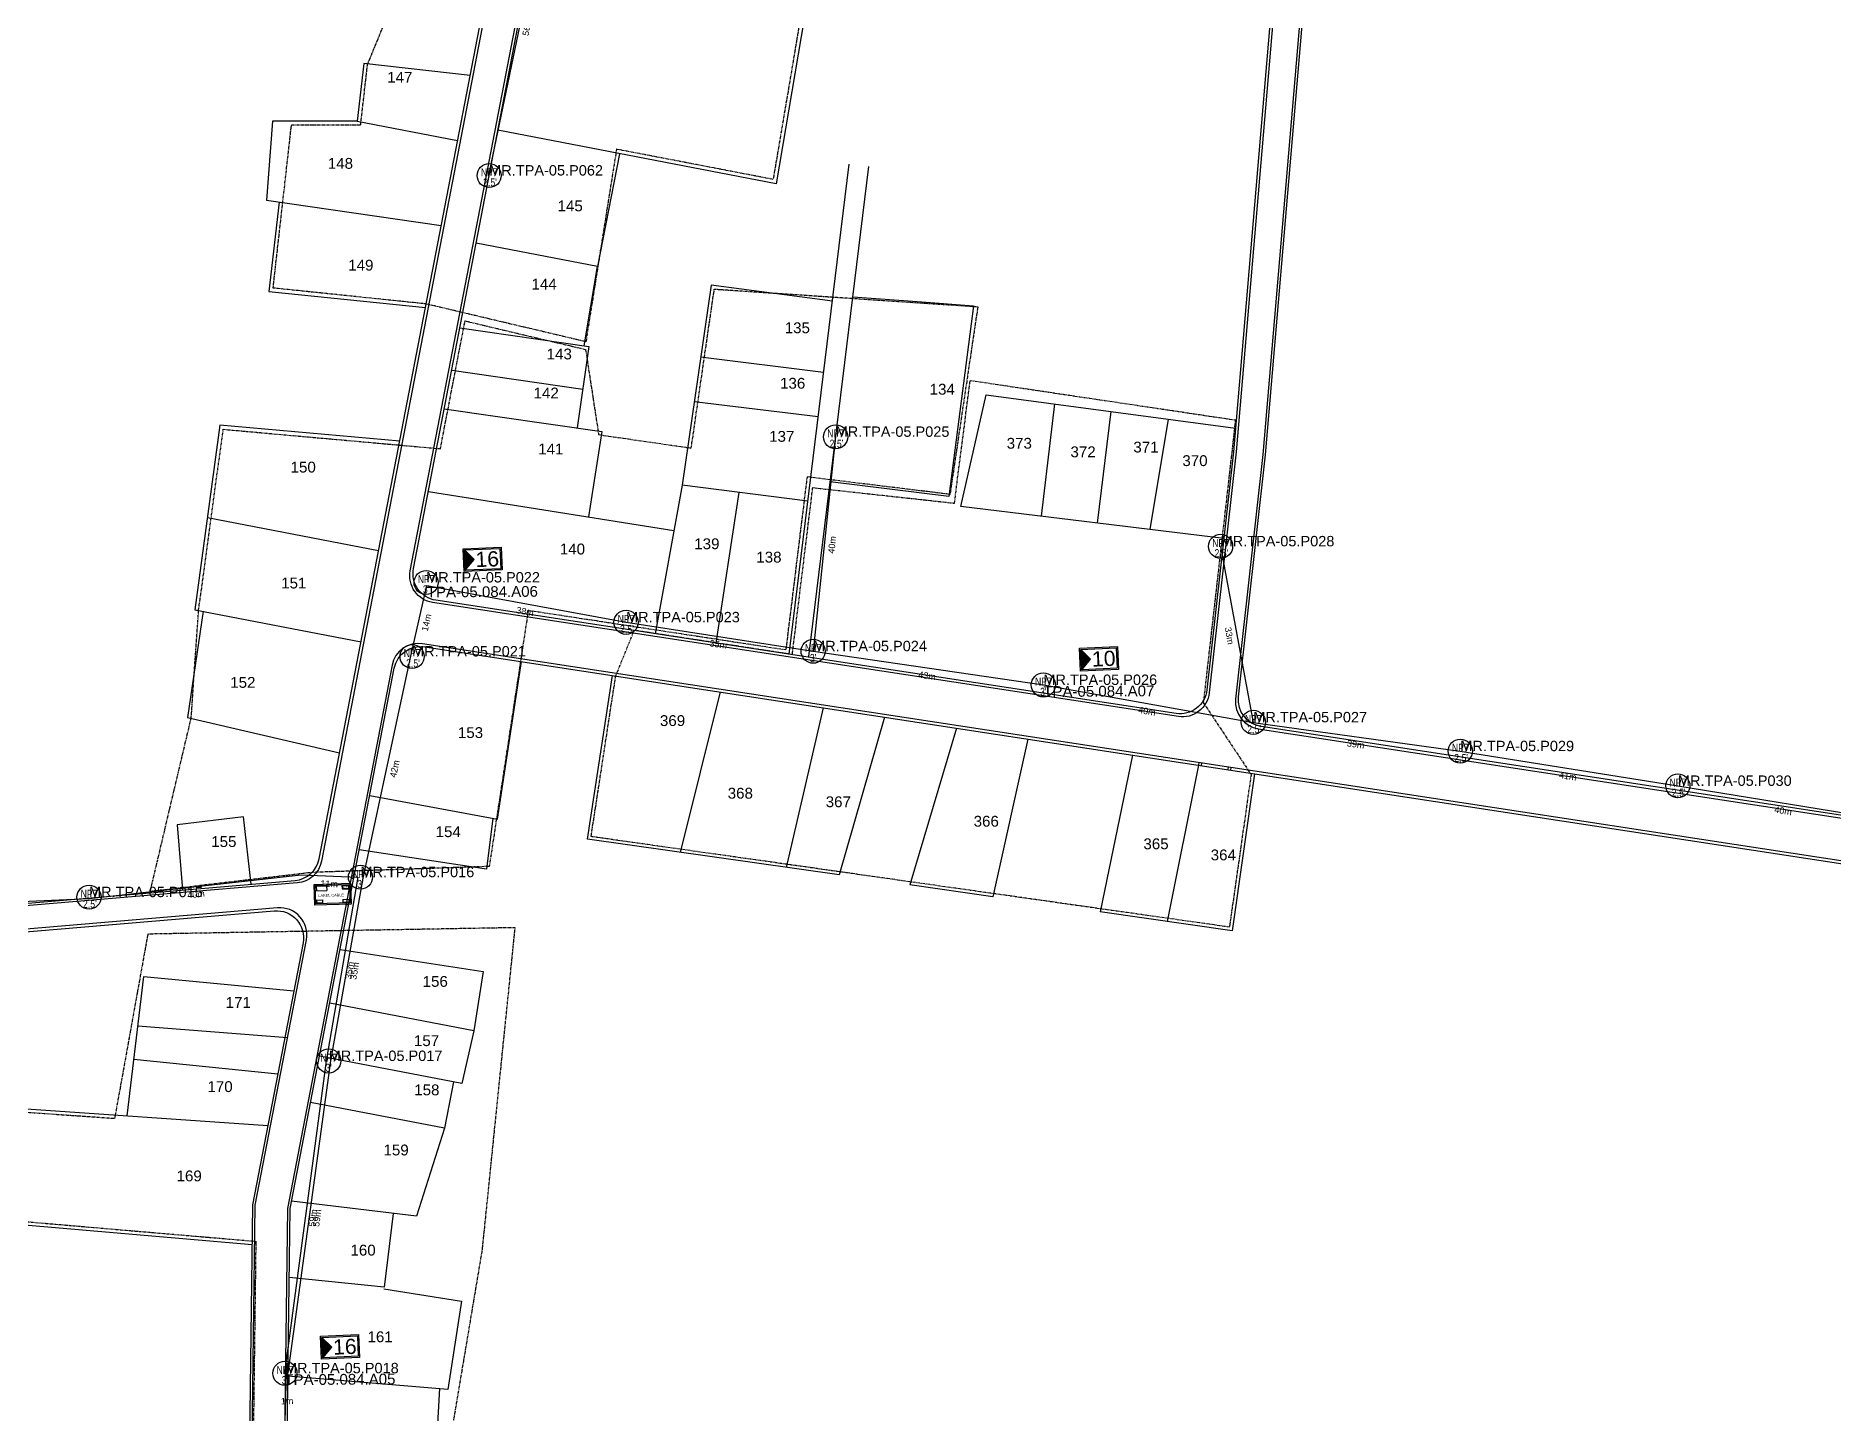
# Model space of a CAD drawing. Header units: millimetres. Extents: x -3298 to -2025, y 31979 to 33494.
# Drawn here: x -3040.9 to -2706.8, y 32288.3 to 32544.3 of the extents above; entities that cross this region are included whole.
import ezdxf
from ezdxf.enums import TextEntityAlignment as Align

# ---------------------------------------------------------------- set-up
doc = ezdxf.new("R2010")
doc.units = ezdxf.units.MM
doc.linetypes.add('PHANTOM2', pattern=[1.25, 0.625, -0.125, 0.125, -0.125, 0.125, -0.125])
for name, color, linetype in [('Base Map', 8, 'Continuous'), ('FAT', 30, 'Continuous'), ('Homepass Number', 6, 'Continuous'), ('LABEL CABLE', 200, 'Continuous'), ('NEW POLE 7m(2.5 inches)', 200, 'Continuous'), ('NEW POLE 7m(3 inches)', 4, 'Continuous'), ('NEW POLE ID 7m (2.5 inches)', 200, 'Continuous'), ('NEW POLE ID 7m(3 inches)', 4, 'Continuous'), ('SPAN KU', 161, 'Continuous')]:
    doc.layers.add(name, color=color, linetype=linetype)
for name, color, linetype, lineweight in [('FAT AREA', 134, 'PHANTOM2', 30), ('FO 24 CORE', 3, 'Continuous', 35), ('SLING WIRE', 4, 'Continuous', 30)]:
    doc.layers.add(name, color=color, linetype=linetype, lineweight=lineweight)
doc.styles.get("Standard").update_dxf_attribs({"font": 'arial.ttf'})
doc.styles.add('Title Block 3', font='dgn003.shx')
doc.styles.add('Title Block v21 - Default$0$Styledgn001', font='dgn001.shx')
doc.dimstyles.new('瓦达西瓦', dxfattribs={"dimtxt": 1.2, "dimasz": 0, "dimexe": 1.25, "dimexo": 0.625, "dimgap": 0.05, "dimtad": 1, "dimdec": 0, "dimtxsty": 'Standard', "dimblk": 'ARCHTICK', "dimcen": 0, "dimse1": 1, "dimse2": 1, "dimsd1": 1, "dimsd2": 1, "dimclre": 256, "dimclrt": 256, "dimadec": 0, "dimazin": 0, "dimtfac": 1, "dimtdec": 0, "dimtmove": 2, "dimatfit": 3, "dimfxl": 1, "dimarcsym": 0})

# ---------------------------------------------------------------- blocks, each defined once
blk = doc.blocks.new('*U53')
at = {"color": 0, "linetype": 'ByBlock', "lineweight": -2}
blk.add_circle((0, 0), 2.24, dxfattribs=at)
at = {"color": 0, "linetype": 'ByBlock', "lineweight": -2, "style": 'Title Block 3', "width": 0.799091}
for s, p in [('NP7', (0, 0.62)), ("3'", (0, -1.27))]:
    blk.add_text(s, height=1.488, dxfattribs=at).set_placement(p, align=Align.MIDDLE_CENTER)
blk = doc.blocks.new('*U57')
at = {"color": 0, "linetype": 'ByBlock', "lineweight": -2}
blk.add_circle((0, 0), 2.24, dxfattribs=at)
at = {"color": 0, "linetype": 'ByBlock', "lineweight": -2, "style": 'Title Block 3', "width": 0.799091}
for s, p in [('NP7', (0, 0.62)), ('2,', (-0.46, -1.27)), ("5'", (0.83, -1.27))]:
    blk.add_text(s, height=1.488, dxfattribs=at).set_placement(p, align=Align.MIDDLE_CENTER)
blk = doc.blocks.new('FAT')
h = blk.add_hatch(color=2)
h.dxf.hatch_style = 1
h.paths.add_polyline_path([(-4.25, 2), (-4.25, -2), (-2.4, 0)])
for points in [[(-4.5, 2.25), (3, 2.25), (3, -2.25), (-4.5, -2.25)], [(-4.25, 2), (2.75, 2), (2.75, -2), (-4.25, -2)]]:
    blk.add_lwpolyline(points, close=True)
at = {"color": 2}
blk.add_lwpolyline([(-4.25, 2), (-4.25, -2), (-2.4, 0)], close=True, dxfattribs=at)
at = {"color": 7}
blk.add_attdef('FAT', text='', height=3, dxfattribs=at).set_placement((0.18, 0), align=Align.MIDDLE_CENTER)
blk = doc.blocks.new('*D69')
at = {"layer": 'Defpoints', "color": 0, "lineweight": 30, "ltscale": 0.7, "transparency": 16777216}
for p in [(-3031.03, 32383.93), (-3074.37, 32381.99), (-3030.94, 32381.83)]:
    blk.add_point(p, dxfattribs=at)
at = {"layer": 'SPAN KU', "lineweight": 30, "ltscale": 0.7, "transparency": 16777216, "insert": (-3052.64, 32381.52), "char_height": 1.2, "attachment_point": 5, "rotation": 2.5535}
blk.add_mtext('43m', dxfattribs=at)
blk = doc.blocks.new('_ArchTick')
at = {"color": 0, "linetype": 'ByBlock', "const_width": 0.15}
blk.add_lwpolyline([(-0.5, -0.5), (0.5, 0.5)], dxfattribs=at)
blk = doc.blocks.new('*D70')
at = {"layer": 'Defpoints', "color": 0, "lineweight": 30, "ltscale": 0.7, "transparency": 16777216}
for p in [(-2991.64, 32388.34), (-2991.4, 32386.25), (-3031.03, 32383.93)]:
    blk.add_point(p, dxfattribs=at)
at = {"layer": 'SPAN KU', "lineweight": 30, "ltscale": 0.7, "transparency": 16777216, "insert": (-3011.17, 32384.7), "char_height": 1.2, "attachment_point": 5, "rotation": 6.39}
blk.add_mtext('40m', dxfattribs=at)
blk = doc.blocks.new('*D71')
at = {"layer": 'Defpoints', "color": 0, "lineweight": 30, "ltscale": 0.7, "transparency": 16777216}
for p in [(-2991.64, 32388.34), (-2981.05, 32387.87), (-2981.15, 32385.77)]:
    blk.add_point(p, dxfattribs=at)
at = {"layer": 'SPAN KU', "lineweight": 30, "ltscale": 0.7, "transparency": 16777216, "insert": (-2986.41, 32386.66), "char_height": 1.2, "attachment_point": 5, "rotation": 357.4554}
blk.add_mtext('11m', dxfattribs=at)
blk = doc.blocks.new('*D72')
at = {"layer": 'Defpoints', "color": 0, "lineweight": 30, "ltscale": 0.7, "transparency": 16777216}
for p in [(-2981.05, 32387.87), (-2986.99, 32353.76), (-2984.92, 32353.4)]:
    blk.add_point(p, dxfattribs=at)
at = {"layer": 'SPAN KU', "lineweight": 30, "ltscale": 0.7, "transparency": 16777216, "insert": (-2982.61, 32370.57), "char_height": 1.2, "attachment_point": 5, "rotation": 80.1258}
blk.add_mtext('35m', dxfattribs=at)
blk = doc.blocks.new('*D73')
at = {"layer": 'Defpoints', "color": 0, "lineweight": 30, "ltscale": 0.7, "transparency": 16777216}
for p in [(-2986.99, 32353.76), (-2994.72, 32295.71), (-2992.64, 32295.43)]:
    blk.add_point(p, dxfattribs=at)
at = {"layer": 'SPAN KU', "lineweight": 30, "ltscale": 0.7, "transparency": 16777216, "insert": (-2989.43, 32324.54), "char_height": 1.2, "attachment_point": 5, "rotation": 82.413}
blk.add_mtext('59m', dxfattribs=at)
blk = doc.blocks.new('*D74')
at = {"layer": 'Defpoints', "color": 0, "lineweight": 30, "ltscale": 0.7, "transparency": 16777216}
for p in [(-2994.72, 32295.71), (-2994.04, 32295.73), (-2993.97, 32293.63)]:
    blk.add_point(p, dxfattribs=at)
at = {"layer": 'SPAN KU', "lineweight": 30, "ltscale": 0.7, "transparency": 16777216, "insert": (-2994.22, 32290.49), "char_height": 1.2, "attachment_point": 5, "rotation": 1.7664}
blk.add_mtext('1m', dxfattribs=at)
blk = doc.blocks.new('*D75')
at = {"layer": 'Defpoints', "color": 0, "lineweight": 30, "ltscale": 0.7, "transparency": 16777216}
for p in [(-2986.1, 32353.73), (-2984.02, 32353.44), (-2994.04, 32295.73)]:
    blk.add_point(p, dxfattribs=at)
at = {"layer": 'SPAN KU', "lineweight": 30, "ltscale": 0.7, "transparency": 16777216, "insert": (-2988.64, 32324.53), "char_height": 1.2, "attachment_point": 5, "rotation": 82.2054}
blk.add_mtext('59m', dxfattribs=at)
blk = doc.blocks.new('*D76')
at = {"layer": 'Defpoints', "color": 0, "lineweight": 30, "ltscale": 0.7, "transparency": 16777216}
for p in [(-2980.07, 32387.72), (-2978.01, 32387.36), (-2986.1, 32353.73)]:
    blk.add_point(p, dxfattribs=at)
at = {"layer": 'SPAN KU', "lineweight": 30, "ltscale": 0.7, "transparency": 16777216, "insert": (-2981.67, 32370.48), "char_height": 1.2, "attachment_point": 5, "rotation": 79.9494}
blk.add_mtext('35m', dxfattribs=at)
blk = doc.blocks.new('*D77')
at = {"layer": 'Defpoints', "color": 0, "lineweight": 30, "ltscale": 0.7, "transparency": 16777216}
for p in [(-2971.23, 32428.96), (-2969.17, 32428.52), (-2980.07, 32387.72)]:
    blk.add_point(p, dxfattribs=at)
at = {"layer": 'SPAN KU', "lineweight": 30, "ltscale": 0.7, "transparency": 16777216, "insert": (-2974.23, 32408.04), "char_height": 1.2, "attachment_point": 5, "rotation": 77.8916}
blk.add_mtext('42m', dxfattribs=at)
blk = doc.blocks.new('*D78')
at = {"layer": 'Defpoints', "color": 0, "lineweight": 30, "ltscale": 0.7, "transparency": 16777216}
for p in [(-2968.24, 32442.13), (-2966.2, 32441.67), (-2971.23, 32428.96)]:
    blk.add_point(p, dxfattribs=at)
at = {"layer": 'SPAN KU', "lineweight": 30, "ltscale": 0.7, "transparency": 16777216, "insert": (-2968.32, 32435.23), "char_height": 1.2, "attachment_point": 5, "rotation": 77.2421}
blk.add_mtext('14m', dxfattribs=at)
blk = doc.blocks.new('*D79')
at = {"layer": 'Defpoints', "color": 0, "lineweight": 30, "ltscale": 0.7, "transparency": 16777216}
for p in [(-2968.24, 32442.13), (-2931.6, 32433.22), (-2931.22, 32435.28)]:
    blk.add_point(p, dxfattribs=at)
at = {"layer": 'SPAN KU', "lineweight": 30, "ltscale": 0.7, "transparency": 16777216, "insert": (-2949.99, 32437.29), "char_height": 1.2, "attachment_point": 5, "rotation": 349.5213}
blk.add_mtext('38m', dxfattribs=at)
blk = doc.blocks.new('*D80')
at = {"layer": 'Defpoints', "color": 0, "lineweight": 30, "ltscale": 0.7, "transparency": 16777216}
for p in [(-2931.22, 32435.28), (-2896.44, 32429.9), (-2896.76, 32427.82)]:
    blk.add_point(p, dxfattribs=at)
at = {"layer": 'SPAN KU', "lineweight": 30, "ltscale": 0.7, "transparency": 16777216, "insert": (-2914.05, 32431.17), "char_height": 1.2, "attachment_point": 5, "rotation": 351.1942}
blk.add_mtext('35m', dxfattribs=at)
blk = doc.blocks.new('*D81')
at = {"layer": 'Defpoints', "color": 0, "lineweight": 30, "ltscale": 0.7, "transparency": 16777216}
for p in [(-2896.44, 32429.9), (-2853.64, 32423.63), (-2853.94, 32421.55)]:
    blk.add_point(p, dxfattribs=at)
at = {"layer": 'SPAN KU', "lineweight": 30, "ltscale": 0.7, "transparency": 16777216, "insert": (-2875.25, 32425.34), "char_height": 1.2, "attachment_point": 5, "rotation": 351.6744}
blk.add_mtext('43m', dxfattribs=at)
blk = doc.blocks.new('*D82')
at = {"layer": 'Defpoints', "color": 0, "lineweight": 30, "ltscale": 0.7, "transparency": 16777216}
for p in [(-2853.64, 32423.63), (-2814.61, 32416.68), (-2814.98, 32414.62)]:
    blk.add_point(p, dxfattribs=at)
at = {"layer": 'SPAN KU', "lineweight": 30, "ltscale": 0.7, "transparency": 16777216, "insert": (-2834.38, 32418.74), "char_height": 1.2, "attachment_point": 5, "rotation": 349.9065}
blk.add_mtext('40m', dxfattribs=at)
blk = doc.blocks.new('*D83')
at = {"layer": 'Defpoints', "color": 0, "lineweight": 30, "ltscale": 0.7, "transparency": 16777216}
for p in [(-2814.61, 32416.68), (-2776.42, 32409.24), (-2776.13, 32411.32)]:
    blk.add_point(p, dxfattribs=at)
at = {"layer": 'SPAN KU', "lineweight": 30, "ltscale": 0.7, "transparency": 16777216, "insert": (-2795.57, 32412.58), "char_height": 1.2, "attachment_point": 5, "rotation": 352.0585}
blk.add_mtext('39m', dxfattribs=at)
blk = doc.blocks.new('*D84')
at = {"layer": 'Defpoints', "color": 0, "lineweight": 30, "ltscale": 0.7, "transparency": 16777216}
for p in [(-2776.13, 32411.32), (-2736.02, 32402.8), (-2735.68, 32404.87)]:
    blk.add_point(p, dxfattribs=at)
at = {"layer": 'SPAN KU', "lineweight": 30, "ltscale": 0.7, "transparency": 16777216, "insert": (-2756.13, 32406.67), "char_height": 1.2, "attachment_point": 5, "rotation": 350.9499}
blk.add_mtext('41m', dxfattribs=at)
blk = doc.blocks.new('*D85')
at = {"layer": 'Defpoints', "color": 0, "lineweight": 30, "ltscale": 0.7, "transparency": 16777216}
for p in [(-2735.68, 32404.87), (-2696.42, 32396.36), (-2696.08, 32398.43)]:
    blk.add_point(p, dxfattribs=at)
at = {"layer": 'SPAN KU', "lineweight": 30, "ltscale": 0.7, "transparency": 16777216, "insert": (-2716.11, 32400.23), "char_height": 1.2, "attachment_point": 5, "rotation": 350.7563}
blk.add_mtext('40m', dxfattribs=at)
blk = doc.blocks.new('*D162')
at = {"layer": 'Defpoints', "color": 0, "lineweight": 30, "ltscale": 0.7, "transparency": 16777216}
for p in [(-2994.38, 32295.72), (-2996.11, 32232.32), (-2994.01, 32232.26)]:
    blk.add_point(p, dxfattribs=at)
at = {"layer": 'SPAN KU', "lineweight": 30, "ltscale": 0.7, "transparency": 16777216, "insert": (-2993.81, 32263.98), "char_height": 1.2, "attachment_point": 5, "rotation": 88.4363}
blk.add_mtext('63m', dxfattribs=at)
blk = doc.blocks.new('*D164')
at = {"layer": 'Defpoints', "color": 0, "lineweight": 30, "ltscale": 0.7, "transparency": 16777216}
for p in [(-2945.35, 32573.53), (-2956.66, 32518.96), (-2954.6, 32518.53)]:
    blk.add_point(p, dxfattribs=at)
at = {"layer": 'SPAN KU', "lineweight": 30, "ltscale": 0.7, "transparency": 16777216, "insert": (-2949.6, 32545.95), "char_height": 1.2, "attachment_point": 5, "rotation": 78.2949}
blk.add_mtext('56m', dxfattribs=at)
blk = doc.blocks.new('*D165')
at = {"layer": 'Defpoints', "color": 0, "lineweight": 30, "ltscale": 0.7, "transparency": 16777216}
for p in [(-2892.25, 32469.76), (-2896.44, 32429.9), (-2894.35, 32429.68)]:
    blk.add_point(p, dxfattribs=at)
at = {"layer": 'SPAN KU', "lineweight": 30, "ltscale": 0.7, "transparency": 16777216, "insert": (-2892.91, 32449.68), "char_height": 1.2, "attachment_point": 5, "rotation": 84.0048}
blk.add_mtext('40m', dxfattribs=at)
blk = doc.blocks.new('*D167')
at = {"layer": 'Defpoints', "color": 0, "lineweight": 30, "ltscale": 0.7, "transparency": 16777216}
for p in [(-2820.69, 32449.4), (-2816.68, 32416.3), (-2814.61, 32416.68)]:
    blk.add_point(p, dxfattribs=at)
at = {"layer": 'SPAN KU', "lineweight": 30, "ltscale": 0.7, "transparency": 16777216, "insert": (-2819.06, 32432.78), "char_height": 1.2, "attachment_point": 5, "rotation": 280.517}
blk.add_mtext('33m', dxfattribs=at)
blk = doc.blocks.new('LABEL')
at = {"layer": 'LABEL CABLE', "ltscale": 0.15}
for p, q in [((-6595.62, 19707.66), (-6595.62, 19711.51)), ((-6595.62, 19711.51), (-6588.86, 19711.51)), ((-6595.42, 19707.86), (-6595.42, 19711.31)), ((-6595.42, 19711.31), (-6589.06, 19711.31)), ((-6595.25, 19711.15), (-6595.25, 19710.3)), ((-6595.25, 19711.15), (-6593.32, 19711.15)), ((-6593.32, 19711.15), (-6593.32, 19710.3)), ((-6590.46, 19711.21), (-6590.46, 19710.51)), ((-6590.46, 19711.21), (-6589.16, 19711.21)), ((-6590.36, 19711.11), (-6590.36, 19710.61)), ((-6590.36, 19711.11), (-6589.26, 19711.11)), ((-6589.26, 19711.11), (-6589.26, 19710.61)), ((-6589.16, 19711.21), (-6589.16, 19710.51)), ((-6589.06, 19711.31), (-6589.06, 19707.86)), ((-6588.86, 19711.51), (-6588.86, 19707.66)), ((-6588.86, 19707.66), (-6595.62, 19707.66)), ((-6589.06, 19707.86), (-6595.42, 19707.86)), ((-6595.25, 19710.3), (-6593.32, 19710.3)), ((-6595.25, 19708.56), (-6595.25, 19708.06)), ((-6595.25, 19708.56), (-6594.15, 19708.56)), ((-6595.25, 19708.06), (-6594.15, 19708.06)), ((-6594.15, 19708.56), (-6594.15, 19708.06)), ((-6590.46, 19710.51), (-6589.16, 19710.51)), ((-6590.36, 19710.61), (-6589.26, 19710.61)), ((-6590.36, 19708.56), (-6590.36, 19708.06)), ((-6590.36, 19708.56), (-6589.26, 19708.56)), ((-6590.36, 19708.06), (-6589.26, 19708.06)), ((-6589.26, 19708.56), (-6589.26, 19708.06))]:
    blk.add_line(p, q, dxfattribs=at)
at = {"layer": 'LABEL CABLE', "attachment_point": 7, "line_spacing_factor": 0.6, "style": 'Title Block v21 - Default$0$Styledgn001'}
for s, insert, char_height in [('\\pxsm1.5;{\\W1.06772;MYREPUBLIC}', (-6590.29, 19710.78), 0.1), ('\\pxsm1.5;{\\W1.06772;LABEL CABLE}', (-6594.9, 19709.13), 0.5)]:
    blk.add_mtext(s, dxfattribs=dict(at, insert=insert, char_height=char_height))

msp = doc.modelspace()

# ---------------------------------------------------------------- linework, layer by layer
at = {"layer": 'Base Map', "ltscale": 0.7}
for points in [[(-2300.91, 32839.21), (-2239.05, 32833.79, -0.303217), (-2234.72, 32830.32), (-2186.76, 32678.39), (-2175.87, 32635.07), (-2124.94, 32297.31, -0.52188), (-2130.89, 32291.66), (-2502.61, 32368.38), (-2813.13, 32415.9, -0.402156), (-2817.34, 32421.39), (-2812.34, 32466.41), (-2802.98, 32576.08, 0.388842), (-2804.63, 32578.22), (-2893.25, 32593.66, -0.432003), (-2894.86, 32596.09), (-2889.8, 32617.43), (-2875.03, 32706.59, 0.443531), (-2875.95, 32707.76), (-2933.47, 32711.51, -0.424207), (-2934.4, 32712.6), (-2931.54, 32741.4)], [(-2932.03, 32741.45), (-2934.95, 32712.14, 0.424207), (-2934.02, 32711.04), (-2876.53, 32707.29, -0.443531), (-2875.61, 32706.13), (-2890.29, 32617.53), (-2895.47, 32595.69, 0.432003), (-2893.86, 32593.26), (-2805.17, 32577.8, -0.388842), (-2803.52, 32575.66), (-2812.84, 32466.46), (-2817.89, 32420.97, 0.402156), (-2813.68, 32415.48), (-2502.7, 32367.88), (-2129.77, 32290.92, 0.52188), (-2123.81, 32296.56), (-2174.89, 32635.27), (-2185.8, 32678.66), (-2233.8, 32830.74, 0.303217), (-2238.13, 32834.21)], [(-3077.17, 32617.44), (-3078.52, 32387.69, 0.440903), (-3070.93, 32380.67), (-2992.75, 32387.28, 0.335868), (-2988.26, 32391.32), (-2949.49, 32592.53, 0.419437), (-2951.11, 32594.88), (-3118.66, 32624.08)], [(-3118.55, 32624.57), (-2950.52, 32595.29, -0.419437), (-2948.9, 32592.94), (-2987.84, 32390.85, -0.335868), (-2992.33, 32386.81), (-3071.44, 32380.13, -0.440903), (-3079.03, 32387.14), (-3077.67, 32617.44)], [(-2942.98, 32591.98, -0.40901), (-2940.67, 32593.57), (-2810.78, 32570.93, -0.388842), (-2809.13, 32568.79), (-2817.82, 32466.95), (-2822.8, 32422.14, -0.426374), (-2828.52, 32417.75), (-2967.17, 32438.97, -0.425526), (-2971.32, 32444.86), (-2942.98, 32591.98)], [(-2038.24, 31979.42), (-2118.79, 32277.82, 0.283129), (-2122.61, 32281.41), (-2504.09, 32360.14), (-2969.04, 32431.3, 0.402991), (-2974.71, 32427.3), (-2994.16, 32326.32), (-2995.51, 32222.23, 0.396666), (-2992.73, 32219.19), (-2927.69, 32214.42), (-2801.91, 32214.42)], [(-2801.91, 32214.92), (-2927.67, 32214.92), (-2992.22, 32219.66, -0.396666), (-2995, 32222.69), (-2993.66, 32326.27), (-2974.31, 32426.73, -0.402991), (-2968.64, 32430.73), (-2504.18, 32359.65), (-2123.56, 32281.1, -0.283129), (-2119.74, 32277.5), (-2039.21, 31979.16)], [(-3002.79, 32123.59), (-3000.15, 32326.93), (-2990.65, 32376.26, 0.497154), (-2995.98, 32382.19), (-3072.72, 32375.7, 0.388019), (-3079.13, 32368.77), (-3079.43, 32318.95)], [(-3078.93, 32318.95), (-3078.64, 32368.31, -0.388019), (-3072.23, 32375.24), (-2996.6, 32381.64, -0.497154), (-2991.27, 32375.71), (-3000.65, 32326.98), (-3003.29, 32123.6)]]:
    msp.add_lwpolyline(points, format="xyb", dxfattribs=at)
msp.add_lwpolyline([(-2809.67, 32568.38), (-2818.32, 32467), (-2823.24, 32422.71, -0.426374), (-2828.96, 32418.32), (-2966.58, 32439.38, -0.425526), (-2970.73, 32445.27), (-2942.58, 32591.4, -0.40901), (-2940.27, 32592.99), (-2811.32, 32570.52, -0.388842)], format="xyb", close=True, dxfattribs=at)
for points in [[(-2893.42, 32575.31), (-2903.3, 32516.8), (-2955.03, 32526.76)], [(-2960.2, 32536.93), (-2979.96, 32539.18), (-2981.17, 32528.47), (-2962.53, 32524.88)], [(-2981.17, 32528.47), (-2996.93, 32528.47), (-2998.06, 32513.73), (-2965.57, 32509.08)], [(-2932.41, 32522.4), (-2936.51, 32501.44)], [(-2900.91, 32429.33), (-2889.74, 32520.48)], [(-2897.26, 32428.89), (-2886.09, 32520.03)], [(-2995.73, 32513.4), (-2997.6, 32496.8), (-2968.52, 32493.78)], [(-2938.99, 32486.7), (-2936.51, 32501.44), (-2959.07, 32505.79)], [(-2892.86, 32494.98), (-2915.41, 32497.97), (-2920.8, 32460.79)], [(-2889.06, 32495.76), (-2876.22, 32494.86), (-2866.62, 32494.12), (-2871.23, 32458.67), (-2893.28, 32461.37)], [(-2962.11, 32490.02), (-2938.12, 32486.57), (-2940.29, 32471.44)], [(-2917.35, 32484.61), (-2894.48, 32481.81)], [(-2963.63, 32482.13), (-2939.26, 32478.63)], [(-2918.55, 32476.33), (-2895.5, 32473.51)], [(-2965.01, 32474.97), (-2935.71, 32470.78), (-2938.22, 32454.89)], [(-2973.3, 32468.95), (-3006.71, 32471.91), (-3011.36, 32437.62), (-2980.48, 32431.67)], [(-2967.97, 32459.6), (-2922.33, 32452.37)], [(-2897.42, 32457.77), (-2920.8, 32460.79), (-2925.83, 32433.15)], [(-2910.26, 32459.43), (-2914.55, 32431.42)], [(-3009.04, 32454.77), (-2977.21, 32448.64)], [(-3009.83, 32437.32), (-3012.75, 32417.58), (-2984.46, 32411.04)], [(-2978.86, 32403.07), (-2955.11, 32398.69), (-2950.63, 32427.97)], [(-2824.73, 32409.21), (-2824.79, 32408.71)], [(-2814.4, 32407.12), (-2818.54, 32377.94), (-2843.09, 32381.42)], [(-2824.24, 32409.14), (-2824.3, 32408.64)], [(-2819.29, 32408.38), (-2819.34, 32407.88)], [(-2818.79, 32408.3), (-2818.85, 32407.8)], [(-3000.88, 32386.59), (-3002.36, 32399.09), (-3014.69, 32397.63), (-3013.66, 32385.51)], [(-2956, 32398.86), (-2957.15, 32389.37), (-2980.81, 32392.97)], [(-2982.34, 32387.66), (-2981.83, 32387.7)], [(-2982.24, 32388.17), (-2981.73, 32388.21)], [(-2983.29, 32382.76), (-2982.77, 32382.8)], [(-2983.19, 32383.27), (-2982.67, 32383.31)], [(-2984.38, 32374.45), (-2957.8, 32370.37), (-2959.49, 32359.33), (-2986.3, 32364.49)], [(-3023.98, 32343.54), (-3020.83, 32369.41), (-2992.98, 32366.79)], [(-3021.95, 32360.23), (-2994.15, 32358.09)], [(-2959.49, 32359.33), (-2961.74, 32349.54), (-2988.2, 32354.64)], [(-3022.7, 32354.04), (-2995.96, 32351.34)], [(-2963.32, 32349.85), (-2964.96, 32341.23), (-2989.86, 32346.02)], [(-3000.75, 32319.55), (-3044.44, 32323.29), (-3044.44, 32344.95), (-2997.81, 32341.73)], [(-2964.96, 32341.23), (-2970.14, 32324.85), (-2993.39, 32327.66)], [(-2974.51, 32325.38), (-2976.2, 32311.65), (-2993.83, 32313.49)], [(-2976.23, 32311.33), (-2961.81, 32309.09), (-2964.35, 32292.67), (-2994.06, 32295.13)], [(-2965.89, 32292.8), (-2966.82, 32276.37), (-2994.3, 32276.72)]]:
    msp.add_lwpolyline(points, dxfattribs=at)
at = {"layer": 'Base Map', "lineweight": 30, "ltscale": 0.7}
for points in [[(-2820.11, 32450.86), (-2868.96, 32456.78), (-2864.26, 32477.59), (-2817.95, 32471.37)], [(-2851.54, 32475.88), (-2854.07, 32454.98)], [(-2841.11, 32474.48), (-2843.62, 32453.71)], [(-2830.44, 32473.05), (-2833.83, 32452.52)], [(-2891.57, 32388.3), (-2938.39, 32394.94), (-2933.73, 32425.39)], [(-2913.7, 32422.32), (-2921.18, 32392.49)], [(-2894.56, 32419.39), (-2901.46, 32389.7)], [(-2883.16, 32417.65), (-2891.57, 32388.3)], [(-2869.8, 32415.6), (-2878.46, 32386.44)], [(-2856.52, 32413.57), (-2863.05, 32384.25)], [(-2837.06, 32410.59), (-2843.09, 32381.42)], [(-2824.79, 32408.71), (-2830.61, 32379.65)], [(-2863.05, 32384.25), (-2878.46, 32386.44)]]:
    msp.add_lwpolyline(points, dxfattribs=at)
at = {"layer": 'FAT AREA', "color": 6, "lineweight": 30, "ltscale": 0.7}
msp.add_lwpolyline([(-3001.16, 32635.26), (-2964.62, 32631.01), (-2969.01, 32605.87), (-2949.78, 32593.97), (-2944.77, 32581.94), (-2894.23, 32574.72), (-2903.87, 32517.62), (-2932.99, 32523.23), (-2938.69, 32487.43), (-2968.4, 32494.47), (-2996.82, 32497.42), (-2993.41, 32527.77), (-2980.55, 32527.77), (-2979.27, 32539), (-2970.31, 32560.81), (-2967.08, 32581.49), (-2978.33, 32583.38), (-2977.22, 32589.94), (-2998.94, 32593.36), (-2997.01, 32605.6), (-3005.83, 32613.66)], close=True, dxfattribs=at)
at = {"layer": 'FAT AREA', "color": 5, "lineweight": 30, "ltscale": 0.7}
for points in [[(-3012.06, 32417.47), (-3010.67, 32437.55), (-3006.1, 32471.16), (-2965.73, 32467.55), (-2961.15, 32491.32), (-2938.74, 32486), (-2936.32, 32470.17), (-2919.1, 32467.67), (-2914.81, 32497.23), (-2865.83, 32493.95), (-2871, 32459.06), (-2897.57, 32462.31), (-2901.52, 32430.13), (-2949.4, 32437.46), (-2956.65, 32389.88), (-2989.46, 32388.78), (-3019.67, 32385.24)], [(-2867.24, 32480.25), (-2817.93, 32472.9), (-2823.9, 32420.35), (-2815.02, 32406.98), (-2819.05, 32378.61), (-2937.71, 32395.44), (-2933.15, 32425.23), (-2929.68, 32433.84), (-2900.3, 32429.34), (-2896.51, 32460.31), (-2870.17, 32457.43)], [(-3020.12, 32377.31), (-3026.3, 32343), (-3043.74, 32344.2), (-3043.74, 32323.93), (-3000.04, 32320.19), (-3001.34, 32220.31), (-2923.98, 32215.17), (-2923.98, 32234.64), (-2972.01, 32234.64), (-2957.92, 32318.64), (-2951.83, 32378.5)]]:
    msp.add_lwpolyline(points, close=True, dxfattribs=at)
at = {"layer": 'FO 24 CORE', "lineweight": 30, "ltscale": 0.7}
msp.add_lwpolyline([(-3074.37, 32381.99), (-3031.03, 32383.93), (-2991.64, 32388.34), (-2981.05, 32387.87), (-2986.99, 32353.76), (-2994.72, 32295.71), (-2994.04, 32295.73), (-2986.1, 32353.73), (-2980.07, 32387.72), (-2971.23, 32428.96), (-2968.24, 32442.13), (-2931.22, 32435.28), (-2896.44, 32429.9), (-2853.64, 32423.63), (-2814.61, 32416.68), (-2776.13, 32411.32), (-2735.68, 32404.87), (-2696.08, 32398.43)], dxfattribs=at)
at = {"layer": 'SLING WIRE', "lineweight": 30, "ltscale": 0.7}
for points in [[(-2945.35, 32573.53), (-2956.66, 32518.96)], [(-2892.25, 32469.76), (-2896.44, 32429.9)], [(-2820.69, 32449.4), (-2814.61, 32416.68)], [(-2994.38, 32295.72), (-2996.11, 32232.32), (-2994.9, 32212.77)]]:
    msp.add_lwpolyline(points, dxfattribs=at)

# ---------------------------------------------------------------- block references
at = {"layer": 'FAT', "lineweight": 30, "ltscale": 0.7, "xscale": 0.9424579026324792, "yscale": 0.9424579026324792, "zscale": 0.9424579026324792, "rotation": 2.423739857319486}
for p, values in [((-2957.19, 32447.02), {'FAT': '16'}), ((-2842.59, 32428.52), {'FAT': '10'}), ((-2983.67, 32300.6), {'FAT': '16'})]:
    msp.add_blockref('FAT', p, dxfattribs=at).add_auto_attribs(values)
at = {"layer": 'NEW POLE 7m(2.5 inches)'}
for p in [(-2956.66, 32518.34), (-2892.25, 32469.76), (-2820.69, 32449.4), (-2931.22, 32435.28), (-2970.99, 32428.92), (-2776.13, 32411.32), (-2735.68, 32404.87), (-3031.05, 32384.18)]:
    msp.add_blockref('*U57', p, dxfattribs=at)
at = {"layer": 'NEW POLE 7m(3 inches)'}
for name, p in [('*U53', (-2968.38, 32442.68)), ('*U53', (-2896.44, 32429.9)), ('*U53', (-2853.64, 32423.63)), ('*U57', (-2814.61, 32416.68)), ('*U53', (-2980.59, 32387.89)), ('*U53', (-2986.5, 32353.72)), ('*U53', (-2994.63, 32295.66))]:
    msp.add_blockref(name, p, dxfattribs=at)
at = {"layer": 'SPAN KU', "lineweight": 30, "rotation": 1.60805598257084}
msp.add_blockref('LABEL', (4156.98, 12867.9), dxfattribs=at)

# ---------------------------------------------------------------- texts
at = {"layer": 'FAT', "lineweight": 30}
for s, p in [('TPA-05.084.A06', (-2968.25, 32439.89)), ('TPA-05.084.A07', (-2853.65, 32421.39)), ('TPA-05.084.A05', (-2994.73, 32293.46))]:
    msp.add_text(s, height=2, rotation=0.3973, dxfattribs=at).set_placement(p)
at = {"layer": 'Homepass Number', "lineweight": 30, "ltscale": 0.7}
for s, p in [('147', (-2975.62, 32535)), ('148', (-2986.66, 32518.99)), ('145', (-2943.95, 32511.08)), ('149', (-2982.87, 32500.06)), ('144', (-2948.8, 32496.54)), ('135', (-2901.72, 32488.42)), ('143', (-2945.98, 32483.55)), ('136', (-2902.59, 32478.11)), ('134', (-2874.78, 32477)), ('142', (-2948.41, 32476.29)), ('137', (-2904.62, 32468.23)), ('373', (-2860.46, 32466.95)), ('141', (-2947.55, 32465.89)), ('372', (-2848.6, 32465.36)), ('371', (-2836.91, 32466.24)), ('370', (-2827.8, 32463.72)), ('150', (-2993.58, 32462.52)), ('140', (-2943.53, 32447.29)), ('139', (-2918.54, 32448.26)), ('138', (-2907, 32445.78)), ('151', (-2995.33, 32440.96)), ('152', (-3004.8, 32422.49)), ('369', (-2924.92, 32415.39)), ('153', (-2962.48, 32413.16)), ('368', (-2912.32, 32401.89)), ('367', (-2894.1, 32400.3)), ('366', (-2866.6, 32396.68)), ('154', (-2966.62, 32394.73)), ('155', (-3008.33, 32392.9)), ('365', (-2835.04, 32392.48)), ('364', (-2822.53, 32390.42)), ('156', (-2969.03, 32366.9)), ('171', (-3005.65, 32362.99)), ('157', (-2970.65, 32355.88)), ('170', (-3009.04, 32347.34)), ('158', (-2970.59, 32346.73)), ('159', (-2976.31, 32335.56)), ('169', (-3014.78, 32330.74)), ('160', (-2982.45, 32316.94)), ('161', (-2979.28, 32300.83))]:
    msp.add_text(s, height=2.014, dxfattribs=at).set_placement(p, align=Align.BOTTOM_LEFT)
at = {"layer": 'NEW POLE ID 7m (2.5 inches)', "lineweight": 30}
for s, p in [('MR.TPA-05.P062', (-2956.66, 32518.34)), ('MR.TPA-05.P025', (-2892.25, 32469.76)), ('MR.TPA-05.P028', (-2820.69, 32449.4)), ('MR.TPA-05.P023', (-2931.22, 32435.28)), ('MR.TPA-05.P021', (-2970.99, 32428.92)), ('MR.TPA-05.P029', (-2776.13, 32411.32)), ('MR.TPA-05.P030', (-2735.68, 32404.87)), ('MR.TPA-05.P015', (-3031.05, 32384.18))]:
    msp.add_text(s, height=1.9328, dxfattribs=at).set_placement(p)
at = {"layer": 'NEW POLE ID 7m(3 inches)', "lineweight": 30}
for s, p in [('MR.TPA-05.P022', (-2968.38, 32442.68)), ('MR.TPA-05.P024', (-2896.44, 32429.9)), ('MR.TPA-05.P026', (-2853.64, 32423.63)), ('MR.TPA-05.P027', (-2814.61, 32416.68)), ('MR.TPA-05.P016', (-2980.59, 32387.89)), ('MR.TPA-05.P017', (-2986.5, 32353.72)), ('MR.TPA-05.P018', (-2994.63, 32295.66))]:
    msp.add_text(s, height=1.9328, dxfattribs=at).set_placement(p)

# ---------------------------------------------------------------- dimensions: what is measured, and where the dimension line sits
at = {"layer": 'SPAN KU', "lineweight": 30, "ltscale": 0.7}
for p1, p2, distance, picture, middle in [((-2945.35, 32573.53), (-2956.66, 32518.96), 2.1, '*D164', (-2949.6, 32545.95)), ((-2892.25, 32469.76), (-2896.44, 32429.9), 2.1, '*D165', (-2892.91, 32449.68)), ((-2820.69, 32449.4), (-2814.61, 32416.68), -2.1, '*D167', (-2819.06, 32432.78)), ((-2971.23, 32428.96), (-2968.24, 32442.13), -2.1, '*D78', (-2968.32, 32435.23)), ((-2968.24, 32442.13), (-2931.22, 32435.28), -2.1, '*D79', (-2949.99, 32437.29)), ((-2931.22, 32435.28), (-2896.44, 32429.9), -2.1, '*D80', (-2914.05, 32431.17)), ((-2896.44, 32429.9), (-2853.64, 32423.63), -2.1, '*D81', (-2875.25, 32425.34)), ((-2980.07, 32387.72), (-2971.23, 32428.96), -2.1, '*D77', (-2974.23, 32408.04)), ((-2853.64, 32423.63), (-2814.61, 32416.68), -2.1, '*D82', (-2834.38, 32418.74)), ((-2814.61, 32416.68), (-2776.13, 32411.32), -2.1, '*D83', (-2795.57, 32412.58)), ((-2776.13, 32411.32), (-2735.68, 32404.87), -2.1, '*D84', (-2756.13, 32406.67)), ((-2735.68, 32404.87), (-2696.08, 32398.43), -2.1, '*D85', (-2716.11, 32400.23)), ((-3031.03, 32383.93), (-2991.64, 32388.34), -2.1, '*D70', (-3011.17, 32384.7)), ((-2991.64, 32388.34), (-2981.05, 32387.87), -2.1, '*D71', (-2986.41, 32386.66)), ((-2981.05, 32387.87), (-2986.99, 32353.76), 2.1, '*D72', (-2982.61, 32370.57)), ((-2986.1, 32353.73), (-2980.07, 32387.72), -2.1, '*D76', (-2981.67, 32370.48)), ((-3074.37, 32381.99), (-3031.03, 32383.93), -2.1, '*D69', (-3052.64, 32381.52)), ((-2986.99, 32353.76), (-2994.72, 32295.71), 2.1, '*D73', (-2989.43, 32324.54)), ((-2994.04, 32295.73), (-2986.1, 32353.73), -2.1, '*D75', (-2988.64, 32324.53)), ((-2994.38, 32295.72), (-2996.11, 32232.32), 2.1, '*D162', (-2993.81, 32263.98)), ((-2994.72, 32295.71), (-2994.04, 32295.73), -2.1, '*D74', (-2994.22, 32290.49))]:
    dim = msp.add_aligned_dim(p1=p1, p2=p2, distance=distance, dimstyle='瓦达西瓦', override={"dimpost": 'm'}, dxfattribs=at)
    dim.commit()
    dim.dimension.update_dxf_attribs({"geometry": picture, "text_midpoint": middle})

doc.saveas('drawing.dxf')
